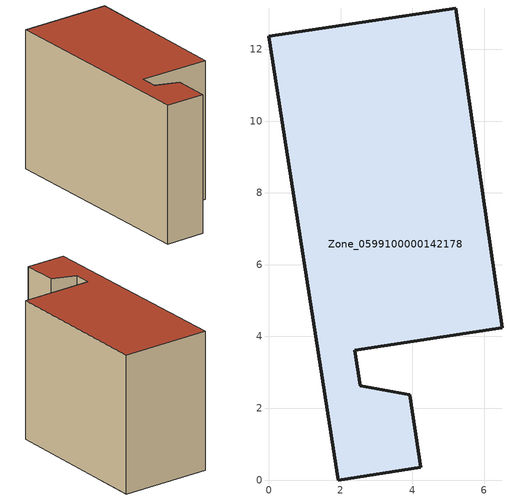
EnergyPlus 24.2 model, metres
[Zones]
Zone_0599100000142178
 floor ground (C_G): 6.5,4.24 2.4,3.62 2.55,2.63 3.93,2.37 4.23,0.35 1.93,0 0,12.36 5.2,13.15 z0
 wall outside (C_F): 1.93,0 4.23,0.35 3.93,2.37 2.55,2.63 2.4,3.62 6.5,4.24 5.2,13.15 0,12.36 1.93,0 z0:8.07
 roof outside (C_R): 5.2,13.15 0,12.36 1.93,0 4.23,0.35 3.93,2.37 2.55,2.63 2.4,3.62 6.5,4.24 z8.07
[BUILDING]
Pand.0599100000142178: North Axis=0; Terrain=City; Loads Convergence Tolerance Value=0.04; Temperature Convergence Tolerance Value=0.4; Solar Distribution=FullExterior; Maximum Number of Warmup Days=25; Minimum Number of Warmup Days=1
[Site:Location]
Rotterdam.The.Hague.AP_ZH_NLD Design_Conditions: Latitude=51.96; Longitude=4.45; Time Zone=1; Elevation=-4.5
[SITE:GROUNDTEMPERATURE:BUILDINGSURFACE]
18, 18, 18, 18, 18, 18, 18, 18, 18, 18, 18, 18
[MATERIAL] Thermal Absorptance=0.9; Solar Absorptance=0.7; Visible Absorptance=0.7
Name | Roughness | Thickness | Conductivity | Density | Specific Heat
G.TI.1975-1991 | MediumSmooth | 0.15 | 0.288461 | 540 | 1210
F.TI.1975-1991 | Rough | 0.3 | 0.230769 | 1920 | 840
R.TI.1975-1991 | MediumRough | 0.2 | 0.153846 | 1500 | 1000
[CONSTRUCTION]
C_G: G.TI.1975-1991
C_F: F.TI.1975-1991
C_R: R.TI.1975-1991
[ZONE]
Zone_0599100000142178: Type=1; Multiplier=1; Ceiling Height=Autocalculate; Volume=Autocalculate; Floor Area=autocalculate; Part of Total Floor Area=Yes
[ZONEINFILTRATION:DESIGNFLOWRATE]
Infil_Zone_0599100000142178: Zone or ZoneList or Space or SpaceList=Zone_0599100000142178; Schedule=AlwaysOn; Design Flow Rate Calculation Method=Flow/Area; Flow Rate per Floor Area=0.003; Constant Term Coefficient=1; Temperature Term Coefficient=0; Velocity Term Coefficient=0; Velocity Squared Term Coefficient=0
[HVACTEMPLATE:ZONE:IDEALLOADSAIRSYSTEM]
Zone_0599100000142178: Maximum Heating Supply Air Temperature=50; Minimum Cooling Supply Air Temperature=13; Maximum Heating Supply Air Humidity Ratio=0.0156; Minimum Cooling Supply Air Humidity Ratio=0.0077; Heating Limit=NoLimit; Cooling Limit=NoLimit; Dehumidification Control Type=ConstantSensibleHeatRatio; Cooling Sensible Heat Ratio=0.7; Dehumidification Setpoint=60; Humidification Control Type=None; Humidification Setpoint=30; Outdoor Air Method=None; Outdoor Air Flow Rate per Person=0.00944; Outdoor Air Flow Rate per Zone Floor Area=0; Outdoor Air Flow Rate per Zone=0; Demand Controlled Ventilation Type=None; Outdoor Air Economizer Type=NoEconomizer; Heat Recovery Type=None; Sensible Heat Recovery Effectiveness=0.7; Latent Heat Recovery Effectiveness=0.65
[ZONECONTROL:THERMOSTAT]
ThermostatControl_Zone_0599100000142178: Zone or ZoneList=Zone_0599100000142178; Control Type Schedule=DualSetpointControlType; Control 1=Thermostat_Zone_0599100000142178; Temperature Difference Between Cutout And Setpoint=0
[THERMOSTATSETPOINT:DUALSETPOINT]
Thermostat_Zone_0599100000142178: Heating Setpoint Temperature Schedule=HeatingSetpoint_Zone_0599100000142178; Cooling Setpoint Temperature Schedule=CoolingSetpoint_Zone_0599100000142178
[SCHEDULE:COMPACT]
HeatingSetpoint_Zone_0599100000142178: Through: 12/31, For: AllDays, Until: 24:00, 21
CoolingSetpoint_Zone_0599100000142178: Through: 12/31, For: AllDays, Until: 24:00, 24
DualSetpointControlType: Through: 12/31, For: AllDays, Until: 24:00, 4
AlwaysOn: Through: 12/31, For: AllDays, Until: 24:00, 1
